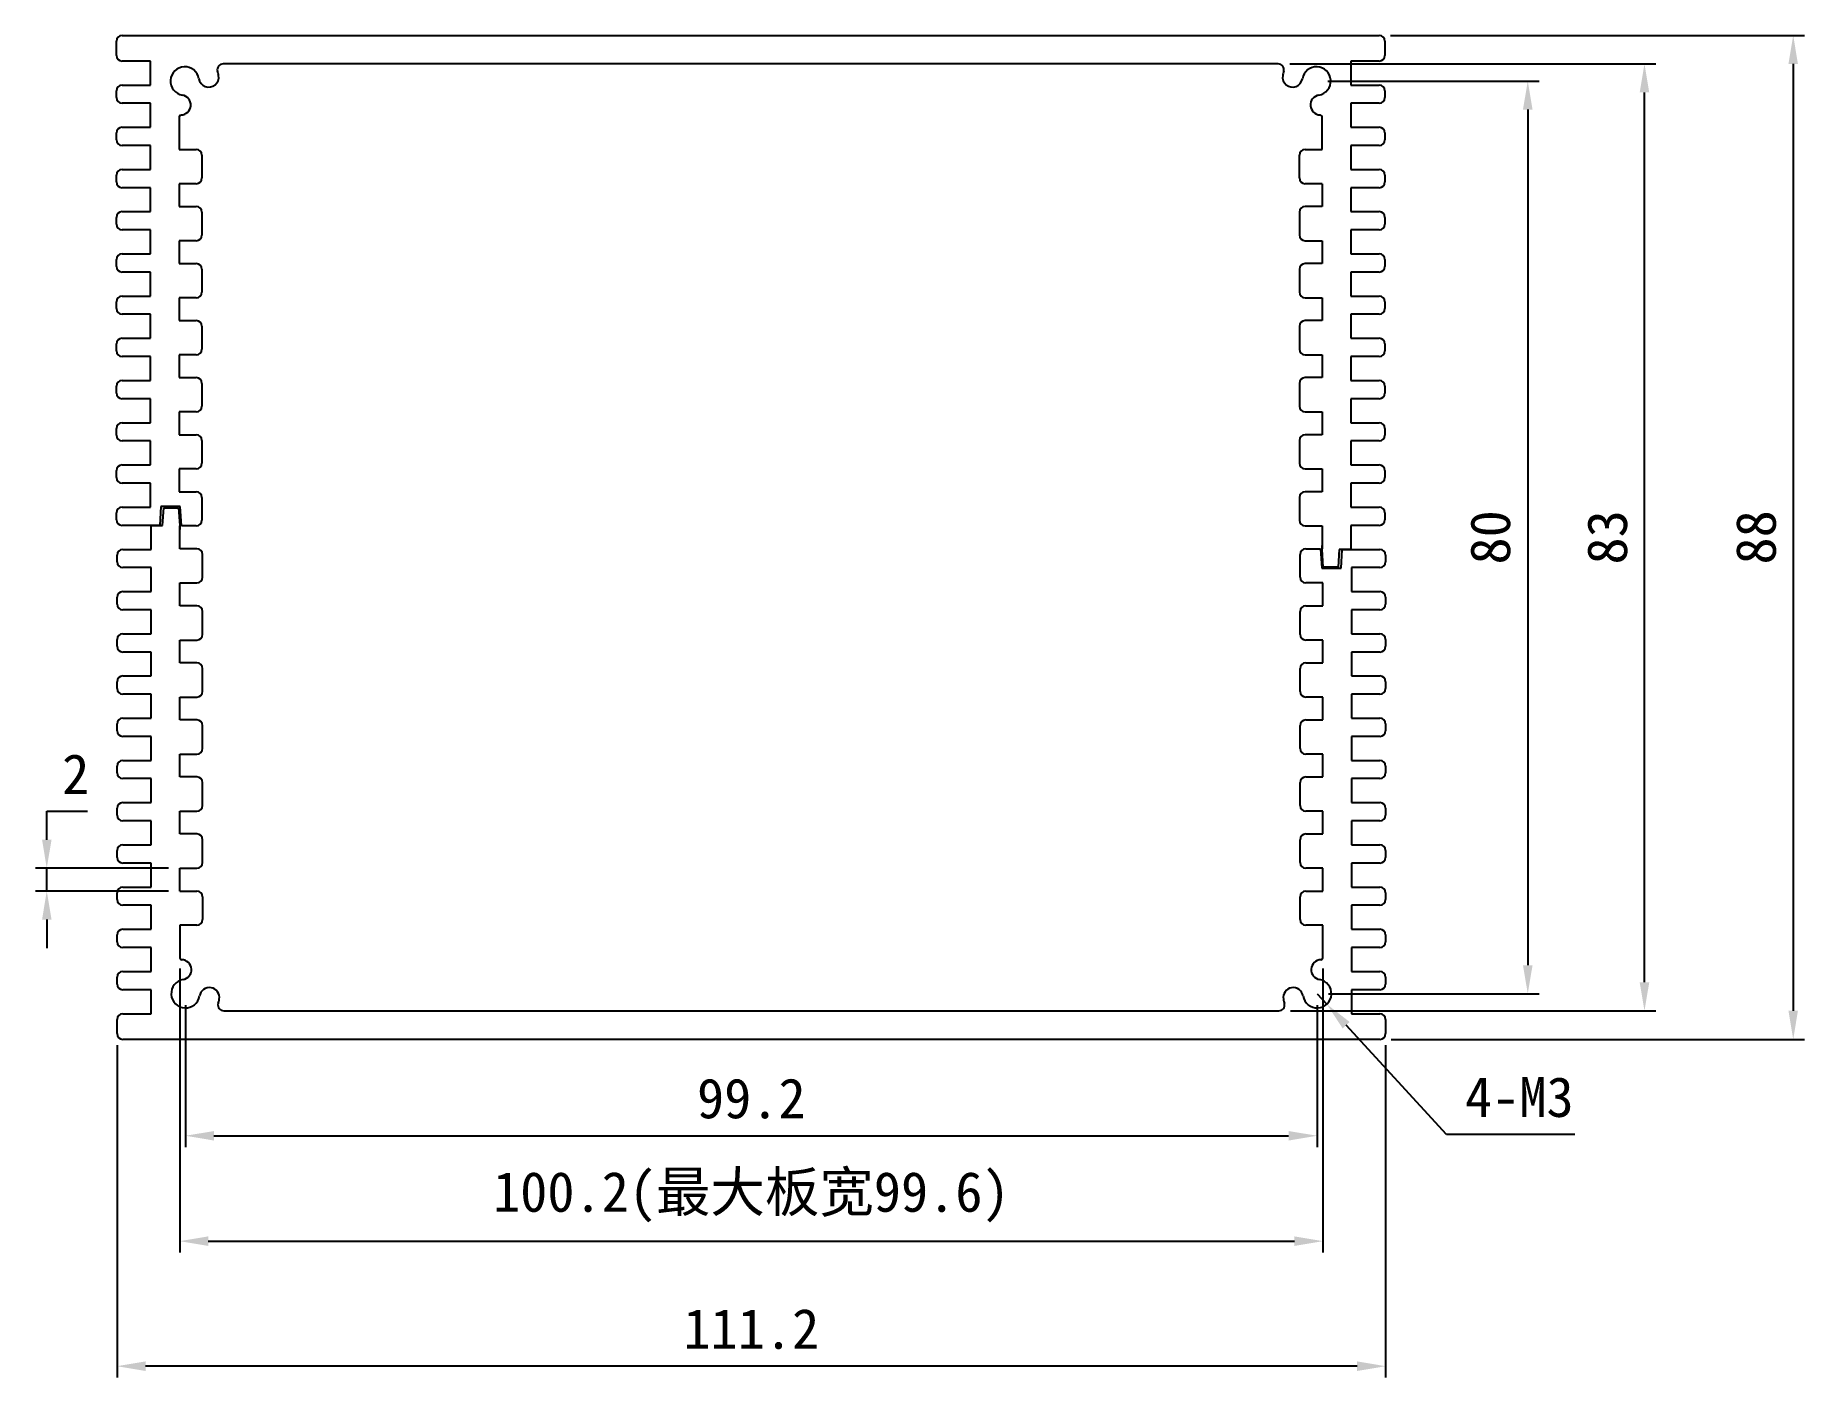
# Model space of a CAD drawing. Header units: inches. Extents: x -7 to 148, y -30 to 88.
import ezdxf

# ---------------------------------------------------------------- set-up
doc = ezdxf.new("R2010")
doc.units = ezdxf.units.IN
doc.header["$MEASUREMENT"] = 0
doc.layers.add('1', color=30, linetype='Continuous')
doc.styles.get("Standard").update_dxf_attribs({"font": 'simhei.ttf'})
doc.dimstyles.new('AM_ISO', dxfattribs={"dimtxt": 3.5, "dimasz": 2.5, "dimexe": 1, "dimexo": 1, "dimgap": 1.5, "dimtad": 1, "dimtoh": 1, "dimdec": 1, "dimdsep": 46, "dimtxsty": 'Standard', "dimcen": 0, "dimclrd": 256, "dimclre": 256, "dimclrt": 256, "dimadec": 0, "dimazin": 2, "dimtp": 0.1, "dimtm": 0.1, "dimtfac": 0.71, "dimtdec": 1, "dimtmove": 0, "dimatfit": 3, "dimfxl": 1, "dimlwd": -1, "dimlwe": -1, "dimarcsym": 0})

# ---------------------------------------------------------------- blocks, each defined once
blk = doc.blocks.new('*D2')
for p, q in [((111.7, 88), (147.99, 88)), ((146.99, 85.5), (146.99, 2.5)), ((111.76, 0), (147.99, 0))]:
    blk.add_line(p, q)
for points in [[(146.57, 85.5), (147.4, 85.5), (146.99, 88)], [(146.57, 2.5), (147.4, 2.5), (146.99, 0)]]:
    blk.add_solid(points)
at = {"layer": 'Defpoints', "color": 0}
for p in [(110.7, 88), (110.76, 0), (146.99, 0)]:
    blk.add_point(p, dxfattribs=at)
at = {"insert": (143.74, 44), "char_height": 3.5, "attachment_point": 5, "rotation": 90}
blk.add_mtext('88', dxfattribs=at)
blk = doc.blocks.new('*D3')
for p, q in [((0.06, -0.5), (0.06, -29.65)), ((111.26, -0.5), (111.26, -29.65)), ((108.76, -28.65), (2.56, -28.65))]:
    blk.add_line(p, q)
for points in [[(2.56, -28.23), (2.56, -29.07), (0.06, -28.65)], [(108.76, -28.23), (108.76, -29.07), (111.26, -28.65)]]:
    blk.add_solid(points)
at = {"layer": 'Defpoints', "color": 0}
for p in [(0.06, 0.5), (111.26, 0.5), (0.06, -28.65)]:
    blk.add_point(p, dxfattribs=at)
at = {"insert": (55.66, -25.4), "char_height": 3.5, "attachment_point": 5}
blk.add_mtext('111.2', dxfattribs=at)
blk = doc.blocks.new('*D5')
for p, q in [((-6.1, 17.5), (-6.1, 20)), ((-6.1, 20), (-2.53, 20)), ((4.56, 15), (-7.1, 15)), ((-6.1, 13), (-6.1, 15)), ((4.56, 13), (-7.1, 13)), ((-6.1, 10.5), (-6.1, 8))]:
    blk.add_line(p, q)
for points in [[(-6.51, 17.5), (-5.68, 17.5), (-6.1, 15)], [(-6.51, 10.5), (-5.68, 10.5), (-6.1, 13)]]:
    blk.add_solid(points)
at = {"layer": 'Defpoints', "color": 0}
for p in [(-6.1, 15), (5.56, 15), (5.56, 13)]:
    blk.add_point(p, dxfattribs=at)
at = {"insert": (-3.56, 23.25), "char_height": 3.5, "attachment_point": 5}
blk.add_mtext('2', dxfattribs=at)
blk = doc.blocks.new('*D6')
for p, q in [((102.85, 85.5), (134.95, 85.5)), ((133.95, 5), (133.95, 83)), ((102.91, 2.5), (134.95, 2.5))]:
    blk.add_line(p, q)
for points in [[(133.53, 83), (134.37, 83), (133.95, 85.5)], [(133.53, 5), (134.37, 5), (133.95, 2.5)]]:
    blk.add_solid(points)
at = {"layer": 'Defpoints', "color": 0}
for p in [(101.85, 85.5), (133.95, 85.5), (101.91, 2.5)]:
    blk.add_point(p, dxfattribs=at)
at = {"insert": (130.7, 44), "char_height": 3.5, "attachment_point": 5, "rotation": 90}
blk.add_mtext('83', dxfattribs=at)
blk = doc.blocks.new('*D7')
for p, q in [((105.26, 4), (106.11, 3.08)), ((116.61, -8.33), (107.8, 1.24)), ((127.86, -8.33), (116.61, -8.33))]:
    blk.add_line(p, q)
blk.add_solid([(108.11, 1.52), (107.49, 0.96), (106.11, 3.08)])
at = {"layer": 'Defpoints', "color": 0}
for p in [(105.26, 4), (106.11, 3.08)]:
    blk.add_point(p, dxfattribs=at)
at = {"insert": (122.98, -5.08), "char_height": 3.5, "attachment_point": 5}
blk.add_mtext('4-M3', dxfattribs=at)
blk = doc.blocks.new('*D9')
at = {"layer": '1'}
for p, q in [((5.56, 6.21), (5.56, -18.69)), ((105.76, 6.21), (105.76, -18.69)), ((8.06, -17.69), (103.26, -17.69))]:
    blk.add_line(p, q, dxfattribs=at)
for points in [[(8.06, -17.27), (8.06, -18.11), (5.56, -17.69)], [(103.26, -17.27), (103.26, -18.11), (105.76, -17.69)]]:
    blk.add_solid(points, dxfattribs=at)
at = {"layer": 'Defpoints', "color": 0}
for p in [(5.56, 7.21), (105.76, 7.21), (105.76, -17.69)]:
    blk.add_point(p, dxfattribs=at)
at = {"layer": '1', "insert": (55.66, -13.83), "char_height": 3.5, "attachment_point": 5}
blk.add_mtext('100.2(最大板宽99.6)', dxfattribs=at)
blk = doc.blocks.new('*D10')
for p, q in [((6.06, 3), (6.06, -9.45)), ((105.26, 3), (105.26, -9.45)), ((8.56, -8.45), (102.76, -8.45))]:
    blk.add_line(p, q)
for points in [[(8.56, -8.04), (8.56, -8.87), (6.06, -8.45)], [(102.76, -8.04), (102.76, -8.87), (105.26, -8.45)]]:
    blk.add_solid(points)
at = {"layer": 'Defpoints', "color": 0}
for p in [(6.06, 4), (105.26, 4), (105.26, -8.45)]:
    blk.add_point(p, dxfattribs=at)
at = {"insert": (55.66, -5.2), "char_height": 3.5, "attachment_point": 5}
blk.add_mtext('99.2', dxfattribs=at)
blk = doc.blocks.new('*D11')
for p, q in [((106.2, 84), (124.72, 84)), ((123.72, 81.5), (123.72, 6.5)), ((106.26, 4), (124.72, 4))]:
    blk.add_line(p, q)
for points in [[(123.3, 81.5), (124.14, 81.5), (123.72, 84)], [(123.3, 6.5), (124.14, 6.5), (123.72, 4)]]:
    blk.add_solid(points)
at = {"layer": 'Defpoints', "color": 0}
for p in [(105.2, 84), (105.26, 4), (123.72, 4)]:
    blk.add_point(p, dxfattribs=at)
at = {"insert": (120.45, 44), "char_height": 3.5, "attachment_point": 5, "rotation": 90}
blk.add_mtext('80', dxfattribs=at)

msp = doc.modelspace()

# ---------------------------------------------------------------- linework, layer by layer
for p, q in [((0, 86.25), (0, 87.5)), ((0.5, 88), (110.7, 88)), ((111.2, 87.5), (111.2, 86.25)), ((3, 85.75), (0.5, 85.75)), ((3, 83.65), (3, 85.75)), ((101.85, 85.5), (9.35, 85.5)), ((110.7, 85.75), (108.2, 85.75)), ((108.2, 85.75), (108.2, 83.65)), ((0, 82.55), (0, 83.15)), ((0.5, 83.65), (3, 83.65)), ((108.2, 83.65), (110.7, 83.65)), ((111.2, 83.15), (111.2, 82.55)), ((3, 82.05), (0.5, 82.05)), ((3, 79.95), (3, 82.05)), ((5.5, 80.79), (5.5, 78)), ((105.7, 78), (105.7, 80.79)), ((110.7, 82.05), (108.2, 82.05)), ((108.2, 82.05), (108.2, 79.95)), ((0, 78.85), (0, 79.45)), ((0.5, 79.95), (3, 79.95)), ((108.2, 79.95), (110.7, 79.95)), ((111.2, 79.45), (111.2, 78.85)), ((3, 78.35), (0.5, 78.35)), ((3, 76.25), (3, 78.35)), ((5.5, 78), (7, 78)), ((104.2, 78), (105.7, 78)), ((110.7, 78.35), (108.2, 78.35)), ((108.2, 78.35), (108.2, 76.25)), ((0.5, 76.25), (3, 76.25)), ((7.5, 77.5), (7.5, 75.5)), ((103.7, 75.5), (103.7, 77.5)), ((108.2, 76.25), (110.7, 76.25)), ((0, 75.15), (0, 75.75)), ((3, 74.65), (0.5, 74.65)), ((3, 72.55), (3, 74.65)), ((7, 75), (5.5, 75)), ((5.5, 75), (5.5, 73)), ((105.7, 75), (104.2, 75)), ((105.7, 75), (105.7, 73)), ((110.7, 74.65), (108.2, 74.65)), ((108.2, 74.65), (108.2, 72.55)), ((111.2, 75.75), (111.2, 75.15)), ((5.5, 73), (7, 73)), ((105.7, 73), (104.2, 73)), ((0, 71.45), (0, 72.05)), ((0.5, 72.55), (3, 72.55)), ((7.5, 72.5), (7.5, 70.5)), ((103.7, 72.5), (103.7, 70.5)), ((108.2, 72.55), (110.7, 72.55)), ((111.2, 72.05), (111.2, 71.45)), ((3, 70.95), (0.5, 70.95)), ((3, 68.85), (3, 70.95)), ((7, 70), (5.5, 70)), ((5.5, 70), (5.5, 68)), ((104.2, 70), (105.7, 70)), ((105.7, 70), (105.7, 68)), ((110.7, 70.95), (108.2, 70.95)), ((108.2, 70.95), (108.2, 68.85)), ((0, 67.75), (0, 68.35)), ((0.5, 68.85), (3, 68.85)), ((108.2, 68.85), (110.7, 68.85)), ((111.2, 68.35), (111.2, 67.75)), ((3, 67.25), (0.5, 67.25)), ((3, 65.15), (3, 67.25)), ((5.5, 68), (7, 68)), ((7.5, 67.5), (7.5, 65.5)), ((103.7, 67.5), (103.7, 65.5)), ((105.7, 68), (104.2, 68)), ((110.7, 67.25), (108.2, 67.25)), ((108.2, 67.25), (108.2, 65.15)), ((0.5, 65.15), (3, 65.15)), ((108.2, 65.15), (110.7, 65.15)), ((0, 64.05), (0, 64.65)), ((7, 65), (5.5, 65)), ((5.5, 65), (5.5, 63)), ((104.2, 65), (105.7, 65)), ((105.7, 65), (105.7, 63)), ((111.2, 64.65), (111.2, 64.05)), ((3, 63.55), (0.5, 63.55)), ((3, 61.45), (3, 63.55)), ((5.5, 63), (7, 63)), ((7.5, 62.5), (7.5, 60.5)), ((103.7, 62.5), (103.7, 60.5)), ((105.7, 63), (104.2, 63)), ((110.7, 63.55), (108.2, 63.55)), ((108.2, 63.55), (108.2, 61.45)), ((0, 60.35), (0, 60.95)), ((0.5, 61.45), (3, 61.45)), ((108.2, 61.45), (110.7, 61.45)), ((111.2, 60.95), (111.2, 60.35)), ((3, 59.85), (0.5, 59.85)), ((3, 57.75), (3, 59.85)), ((7, 60), (5.5, 60)), ((5.5, 60), (5.5, 58)), ((104.2, 60), (105.7, 60)), ((105.7, 60), (105.7, 58)), ((110.7, 59.85), (108.2, 59.85)), ((108.2, 59.85), (108.2, 57.75)), ((0.5, 57.75), (3, 57.75)), ((5.5, 58), (7, 58)), ((7.5, 57.5), (7.5, 55.5)), ((103.7, 57.5), (103.7, 55.5)), ((105.7, 58), (104.2, 58)), ((108.2, 57.75), (110.7, 57.75)), ((0, 56.65), (0, 57.25)), ((3, 56.15), (0.5, 56.15)), ((3, 54.05), (3, 56.15)), ((110.7, 56.15), (108.2, 56.15)), ((108.2, 56.15), (108.2, 54.05)), ((111.2, 57.25), (111.2, 56.65)), ((7, 55), (5.5, 55)), ((5.5, 55), (5.5, 53)), ((104.2, 55), (105.7, 55)), ((105.7, 55), (105.7, 53)), ((0, 52.95), (0, 53.55)), ((0.5, 54.05), (3, 54.05)), ((5.5, 53), (7, 53)), ((105.7, 53), (104.2, 53)), ((108.2, 54.05), (110.7, 54.05)), ((111.2, 53.55), (111.2, 52.95)), ((3, 52.45), (0.5, 52.45)), ((3, 50.35), (3, 52.45)), ((7.5, 52.5), (7.5, 50.5)), ((103.7, 52.5), (103.7, 50.5)), ((110.7, 52.45), (108.2, 52.45)), ((108.2, 52.45), (108.2, 50.35)), ((0, 49.25), (0, 49.85)), ((0.5, 50.35), (3, 50.35)), ((7, 50), (5.5, 50)), ((5.5, 50), (5.5, 48)), ((104.2, 50), (105.7, 50)), ((105.7, 50), (105.7, 48)), ((108.2, 50.35), (110.7, 50.35)), ((111.2, 49.85), (111.2, 49.25)), ((3, 48.75), (0.5, 48.75)), ((3, 46.65), (3, 48.75)), ((110.7, 48.75), (108.2, 48.75)), ((108.2, 48.75), (108.2, 46.65)), ((0.5, 46.65), (3, 46.65)), ((3.9, 46.7), (3.8, 45.05)), ((5.6, 46.7), (3.9, 46.7)), ((4.06, 45.05), (4.16, 46.6)), ((4.16, 46.6), (5.46, 46.6)), ((5.46, 46.6), (5.56, 45.05)), ((5.5, 48), (7, 48)), ((5.7, 45), (5.6, 46.7)), ((7.5, 47.5), (7.5, 45.5)), ((103.7, 47.5), (103.7, 45.5)), ((105.7, 48), (104.2, 48)), ((108.2, 46.65), (110.7, 46.65)), ((0, 45.55), (0, 46.15)), ((3.8, 45.05), (0.5, 45.05)), ((3.06, 42.95), (3.06, 45.05)), ((3.06, 45.05), (4.06, 45.05)), ((5.56, 45.05), (5.56, 44.7)), ((5.56, 43), (5.56, 45)), ((7, 45), (5.7, 45)), ((104.2, 45), (105.7, 45)), ((105.7, 45), (105.7, 43)), ((110.7, 45.05), (108.2, 45.05)), ((108.2, 45.05), (108.2, 42.95)), ((111.2, 46.15), (111.2, 45.55)), ((0.06, 41.85), (0.06, 42.45)), ((0.56, 42.95), (3.06, 42.95)), ((7.06, 43), (5.56, 43)), ((7.56, 40.5), (7.56, 42.5)), ((103.76, 40.5), (103.76, 42.5)), ((104.26, 43), (105.56, 43)), ((105.56, 43), (105.66, 41.3)), ((105.7, 42.95), (105.7, 43.3)), ((105.8, 41.4), (105.7, 42.95)), ((107.2, 42.95), (107.1, 41.4)), ((108.2, 42.95), (107.2, 42.95)), ((107.36, 41.3), (107.46, 42.95)), ((107.46, 42.95), (110.76, 42.95)), ((111.26, 42.45), (111.26, 41.85)), ((3.06, 41.35), (0.56, 41.35)), ((3.06, 39.25), (3.06, 41.35)), ((105.66, 41.3), (107.36, 41.3)), ((107.1, 41.4), (105.8, 41.4)), ((110.76, 41.35), (108.26, 41.35)), ((108.26, 41.35), (108.26, 39.25)), ((0.56, 39.25), (3.06, 39.25)), ((5.56, 38), (5.56, 40)), ((5.56, 40), (7.06, 40)), ((105.76, 40), (104.26, 40)), ((105.76, 38), (105.76, 40)), ((108.26, 39.25), (110.76, 39.25)), ((0.06, 38.15), (0.06, 38.75)), ((3.06, 37.65), (0.56, 37.65)), ((3.06, 35.55), (3.06, 37.65)), ((7.06, 38), (5.56, 38)), ((7.56, 35.5), (7.56, 37.5)), ((103.76, 35.5), (103.76, 37.5)), ((104.26, 38), (105.76, 38)), ((110.76, 37.65), (108.26, 37.65)), ((108.26, 37.65), (108.26, 35.55)), ((111.26, 38.75), (111.26, 38.15)), ((0.06, 34.45), (0.06, 35.05)), ((0.56, 35.55), (3.06, 35.55)), ((5.56, 33), (5.56, 35)), ((5.56, 35), (7.06, 35)), ((105.76, 35), (104.26, 35)), ((105.76, 33), (105.76, 35)), ((108.26, 35.55), (110.76, 35.55)), ((111.26, 35.05), (111.26, 34.45)), ((3.06, 33.95), (0.56, 33.95)), ((3.06, 31.85), (3.06, 33.95)), ((7.06, 33), (5.56, 33)), ((104.26, 33), (105.76, 33)), ((110.76, 33.95), (108.26, 33.95)), ((108.26, 33.95), (108.26, 31.85)), ((0.06, 30.75), (0.06, 31.35)), ((0.56, 31.85), (3.06, 31.85)), ((7.56, 30.5), (7.56, 32.5)), ((103.76, 30.5), (103.76, 32.5)), ((108.26, 31.85), (110.76, 31.85)), ((111.26, 31.35), (111.26, 30.75)), ((3.06, 30.25), (0.56, 30.25)), ((3.06, 28.15), (3.06, 30.25)), ((5.56, 28), (5.56, 30)), ((5.56, 30), (7.06, 30)), ((105.76, 30), (104.26, 30)), ((105.76, 28), (105.76, 30)), ((110.76, 30.25), (108.26, 30.25)), ((108.26, 30.25), (108.26, 28.15)), ((0.56, 28.15), (3.06, 28.15)), ((7.06, 28), (5.56, 28)), ((104.26, 28), (105.76, 28)), ((108.26, 28.15), (110.76, 28.15)), ((0.06, 27.05), (0.06, 27.65)), ((3.06, 26.55), (0.56, 26.55)), ((3.06, 24.45), (3.06, 26.55)), ((7.56, 25.5), (7.56, 27.5)), ((103.76, 25.5), (103.76, 27.5)), ((110.76, 26.55), (108.26, 26.55)), ((108.26, 26.55), (108.26, 24.45)), ((111.26, 27.65), (111.26, 27.05)), ((5.56, 23), (5.56, 25)), ((5.56, 25), (7.06, 25)), ((105.76, 25), (104.26, 25)), ((105.76, 23), (105.76, 25)), ((0.06, 23.35), (0.06, 23.95)), ((0.56, 24.45), (3.06, 24.45)), ((108.26, 24.45), (110.76, 24.45)), ((111.26, 23.95), (111.26, 23.35)), ((3.06, 22.85), (0.56, 22.85)), ((3.06, 20.75), (3.06, 22.85)), ((7.06, 23), (5.56, 23)), ((7.56, 20.5), (7.56, 22.5)), ((103.76, 20.5), (103.76, 22.5)), ((104.26, 23), (105.76, 23)), ((110.76, 22.85), (108.26, 22.85)), ((108.26, 22.85), (108.26, 20.75)), ((0.06, 19.65), (0.06, 20.25)), ((0.56, 20.75), (3.06, 20.75)), ((108.26, 20.75), (110.76, 20.75)), ((111.26, 20.25), (111.26, 19.65)), ((3.06, 19.15), (0.56, 19.15)), ((3.06, 17.05), (3.06, 19.15)), ((5.56, 18), (5.56, 20)), ((5.56, 20), (7.06, 20)), ((105.76, 20), (104.26, 20)), ((105.76, 18), (105.76, 20)), ((110.76, 19.15), (108.26, 19.15)), ((108.26, 19.15), (108.26, 17.05)), ((7.06, 18), (5.56, 18)), ((7.56, 15.5), (7.56, 17.5)), ((103.76, 15.5), (103.76, 17.5)), ((104.26, 18), (105.76, 18)), ((0.06, 15.95), (0.06, 16.55)), ((0.56, 17.05), (3.06, 17.05)), ((108.26, 17.05), (110.76, 17.05)), ((111.26, 16.55), (111.26, 15.95)), ((3.06, 15.45), (0.56, 15.45)), ((3.06, 13.35), (3.06, 15.45)), ((5.56, 13), (5.56, 15)), ((5.56, 15), (7.06, 15)), ((105.76, 15), (104.26, 15)), ((105.76, 13), (105.76, 15)), ((110.76, 15.45), (108.26, 15.45)), ((108.26, 15.45), (108.26, 13.35)), ((0.06, 12.25), (0.06, 12.85)), ((0.56, 13.35), (3.06, 13.35)), ((5.56, 13), (7.06, 13)), ((7.56, 12.5), (7.56, 10.5)), ((103.76, 10.5), (103.76, 12.5)), ((104.26, 13), (105.76, 13)), ((108.26, 13.35), (110.76, 13.35)), ((111.26, 12.85), (111.26, 12.25)), ((3.06, 11.75), (0.56, 11.75)), ((3.06, 9.65), (3.06, 11.75)), ((110.76, 11.75), (108.26, 11.75)), ((108.26, 11.75), (108.26, 9.65)), ((0.56, 9.65), (3.06, 9.65)), ((7.06, 10), (5.56, 10)), ((5.56, 10), (5.56, 7.21)), ((105.76, 10), (104.26, 10)), ((105.76, 7.21), (105.76, 10)), ((108.26, 9.65), (110.76, 9.65)), ((0.06, 8.55), (0.06, 9.15)), ((3.06, 8.05), (0.56, 8.05)), ((3.06, 5.95), (3.06, 8.05)), ((110.76, 8.05), (108.26, 8.05)), ((108.26, 8.05), (108.26, 5.95)), ((111.26, 9.15), (111.26, 8.55)), ((0.06, 4.85), (0.06, 5.45)), ((0.56, 5.95), (3.06, 5.95)), ((108.26, 5.95), (110.76, 5.95)), ((111.26, 5.45), (111.26, 4.85)), ((3.06, 4.35), (0.56, 4.35)), ((3.06, 2.25), (3.06, 4.35)), ((110.76, 4.35), (108.26, 4.35)), ((108.26, 4.35), (108.26, 2.25)), ((0.06, 0.5), (0.06, 1.75)), ((0.56, 2.25), (3.06, 2.25)), ((9.41, 2.5), (101.91, 2.5)), ((108.26, 2.25), (110.76, 2.25)), ((111.26, 1.75), (111.26, 0.5)), ((110.76, 0), (0.56, 0))]:
    msp.add_line(p, q)
for centre, radius, start, end in [((0.5, 87.5), 0.5, 90, 180), ((110.7, 87.5), 0.5, 0, 90), ((0.5, 86.25), 0.5, 180, 270), ((9.35, 85), 0.5, 90, 196.6015), ((101.85, 85), 0.5, 343.3985, 90), ((110.7, 86.25), 0.5, 270, 0), ((6, 84), 1.25, 9.3157, 260.4747), ((8.1, 84.34), 0.875, 189.3157, 9.3157), ((6, 84), 3, 9.3157, 16.6015), ((103.1, 84.34), 0.875, 170.6843, 350.6843), ((105.2, 84), 3, 163.3985, 170.6843), ((105.2, 84), 1.25, 279.5253, 170.6843), ((0.5, 83.15), 0.5, 90, 180), ((0.5, 82.55), 0.5, 180, 270), ((5.65, 81.9), 0.875, 271.5775, 80.4747), ((105.55, 81.9), 0.875, 99.5253, 268.4225), ((110.7, 83.15), 0.5, 0, 90), ((110.7, 82.55), 0.5, 270, 0), ((5.75, 80.79), 0.25, 108.074, 180), ((105.45, 80.79), 0.25, 0, 71.926), ((0.5, 79.45), 0.5, 90, 180), ((110.7, 79.45), 0.5, 0, 90), ((0.5, 78.85), 0.5, 180, 270), ((7, 77.5), 0.5, 0, 90), ((104.2, 77.5), 0.5, 90, 180), ((110.7, 78.85), 0.5, 270, 0), ((0.5, 75.75), 0.5, 90, 180), ((110.7, 75.75), 0.5, 0, 90), ((0.5, 75.15), 0.5, 180, 270), ((7, 75.5), 0.5, 270, 0), ((104.2, 75.5), 0.5, 180, 270), ((110.7, 75.15), 0.5, 270, 0), ((7, 72.5), 0.5, 0, 90), ((104.2, 72.5), 0.5, 90, 180), ((0.5, 72.05), 0.5, 90, 180), ((0.5, 71.45), 0.5, 180, 270), ((110.7, 72.05), 0.5, 0, 90), ((110.7, 71.45), 0.5, 270, 0), ((7, 70.5), 0.5, 270, 0), ((104.2, 70.5), 0.5, 180, 270), ((0.5, 68.35), 0.5, 90, 180), ((110.7, 68.35), 0.5, 0, 90), ((0.5, 67.75), 0.5, 180, 270), ((7, 67.5), 0.5, 0, 90), ((104.2, 67.5), 0.5, 90, 180), ((110.7, 67.75), 0.5, 270, 0), ((0.5, 64.65), 0.5, 90, 180), ((7, 65.5), 0.5, 270, 0), ((104.2, 65.5), 0.5, 180, 270), ((110.7, 64.65), 0.5, 0, 90), ((0.5, 64.05), 0.5, 180, 270), ((110.7, 64.05), 0.5, 270, 0), ((7, 62.5), 0.5, 0, 90), ((104.2, 62.5), 0.5, 90, 180), ((0.5, 60.95), 0.5, 90, 180), ((7, 60.5), 0.5, 270, 0), ((104.2, 60.5), 0.5, 180, 270), ((110.7, 60.95), 0.5, 0, 90), ((0.5, 60.35), 0.5, 180, 270), ((110.7, 60.35), 0.5, 270, 0), ((0.5, 57.25), 0.5, 90, 180), ((7, 57.5), 0.5, 0, 90), ((104.2, 57.5), 0.5, 90, 180), ((110.7, 57.25), 0.5, 0, 90), ((0.5, 56.65), 0.5, 180, 270), ((110.7, 56.65), 0.5, 270, 0), ((7, 55.5), 0.5, 270, 0), ((104.2, 55.5), 0.5, 180, 270), ((0.5, 53.55), 0.5, 90, 180), ((0.5, 52.95), 0.5, 180, 270), ((7, 52.5), 0.5, 0, 90), ((104.2, 52.5), 0.5, 90, 180), ((110.7, 53.55), 0.5, 0, 90), ((110.7, 52.95), 0.5, 270, 360), ((0.5, 49.85), 0.5, 90, 180), ((7, 50.5), 0.5, 270, 0), ((104.2, 50.5), 0.5, 180, 270), ((110.7, 49.85), 0.5, 0, 90), ((0.5, 49.25), 0.5, 180, 270), ((110.7, 49.25), 0.5, 270, 0), ((0.5, 46.15), 0.5, 90, 180), ((7, 47.5), 0.5, 0, 90), ((104.2, 47.5), 0.5, 90, 180), ((110.7, 46.15), 0.5, 0, 90), ((0.5, 45.55), 0.5, 180, 270), ((7, 45.5), 0.5, 270, 0), ((104.2, 45.5), 0.5, 180, 270), ((110.7, 45.55), 0.5, 270, 0), ((0.56, 42.45), 0.5, 90, 180), ((7.06, 42.5), 0.5, 0, 90), ((104.26, 42.5), 0.5, 90, 180), ((110.76, 42.45), 0.5, 0, 90), ((0.56, 41.85), 0.5, 180, 270), ((7.06, 40.5), 0.5, 270, 0), ((104.26, 40.5), 0.5, 180, 270), ((110.76, 41.85), 0.5, 270, 360), ((0.56, 38.75), 0.5, 90, 180), ((110.76, 38.75), 0.5, 360, 90), ((0.56, 38.15), 0.5, 180, 270), ((7.06, 37.5), 0.5, 0, 90), ((104.26, 37.5), 0.5, 90, 180), ((110.76, 38.15), 0.5, 270, 0), ((0.56, 35.05), 0.5, 90, 180), ((0.56, 34.45), 0.5, 180, 270), ((7.06, 35.5), 0.5, 270, 0), ((104.26, 35.5), 0.5, 180, 270), ((110.76, 35.05), 0.5, 0, 90), ((110.76, 34.45), 0.5, 270, 0), ((7.06, 32.5), 0.5, 0, 90), ((104.26, 32.5), 0.5, 90, 180), ((0.56, 31.35), 0.5, 90, 180), ((110.76, 31.35), 0.5, 0, 90), ((0.56, 30.75), 0.5, 180, 270), ((7.06, 30.5), 0.5, 270, 360), ((104.26, 30.5), 0.5, 180, 270), ((110.76, 30.75), 0.5, 270, 0), ((0.56, 27.65), 0.5, 90, 180), ((7.06, 27.5), 0.5, 0, 90), ((104.26, 27.5), 0.5, 90, 180), ((110.76, 27.65), 0.5, 0, 90), ((0.56, 27.05), 0.5, 180, 270), ((110.76, 27.05), 0.5, 270, 0), ((7.06, 25.5), 0.5, 270, 0), ((104.26, 25.5), 0.5, 180, 270), ((0.56, 23.95), 0.5, 90, 180), ((0.56, 23.35), 0.5, 180, 270), ((110.76, 23.95), 0.5, 0, 90), ((110.76, 23.35), 0.5, 270, 0), ((7.06, 22.5), 0.5, 0, 90), ((104.26, 22.5), 0.5, 90, 180), ((0.56, 20.25), 0.5, 90, 180), ((7.06, 20.5), 0.5, 270, 0), ((104.26, 20.5), 0.5, 180, 270), ((110.76, 20.25), 0.5, 0, 90), ((0.56, 19.65), 0.5, 180, 270), ((110.76, 19.65), 0.5, 270, 0), ((7.06, 17.5), 0.5, 0, 90), ((104.26, 17.5), 0.5, 90, 180), ((0.56, 16.55), 0.5, 90, 180), ((0.56, 15.95), 0.5, 180, 270), ((110.76, 16.55), 0.5, 0, 90), ((110.76, 15.95), 0.5, 270, 0), ((7.06, 15.5), 0.5, 270, 0), ((104.26, 15.5), 0.5, 180, 270), ((0.56, 12.85), 0.5, 90, 180), ((7.06, 12.5), 0.5, 0, 90), ((104.26, 12.5), 0.5, 90, 180), ((110.76, 12.85), 0.5, 0, 90), ((0.56, 12.25), 0.5, 180, 270), ((110.76, 12.25), 0.5, 270, 0), ((0.56, 9.15), 0.5, 90, 180), ((7.06, 10.5), 0.5, 270, 0), ((104.26, 10.5), 0.5, 180, 270), ((110.76, 9.15), 0.5, 0, 90), ((0.56, 8.55), 0.5, 180, 270), ((110.76, 8.55), 0.5, 270, 0), ((5.81, 7.21), 0.25, 180, 251.926), ((5.71, 6.1), 0.875, 279.5253, 88.4225), ((105.61, 6.1), 0.875, 91.5775, 260.4747), ((105.51, 7.21), 0.25, 288.074, 0), ((0.56, 5.45), 0.5, 90, 180), ((0.56, 4.85), 0.5, 180, 270), ((6.06, 4), 1.25, 99.5253, 350.6843), ((105.26, 4), 1.25, 189.3157, 80.4747), ((110.76, 5.45), 0.5, 0, 90), ((110.76, 4.85), 0.5, 270, 0), ((8.16, 3.66), 0.875, 350.6843, 170.6843), ((9.41, 3), 0.5, 163.3985, 270), ((6.06, 4), 3, 343.3985, 350.6843), ((101.91, 3), 0.5, 270, 16.6015), ((103.16, 3.66), 0.875, 9.3157, 189.3157), ((105.26, 4), 3, 189.3157, 196.6015), ((0.56, 1.75), 0.5, 90, 180), ((110.76, 1.75), 0.5, 360, 90), ((0.56, 0.5), 0.5, 180, 270), ((110.76, 0.5), 0.5, 270, 0)]:
    msp.add_arc(centre, radius, start, end)

# ---------------------------------------------------------------- dimensions: what is measured, and where the dimension line sits
for base, p1, p2, picture, middle in [((146.99, 0), (110.7, 88), (110.76, 0), '*D2', (143.74, 44)), ((133.95, 85.5), (101.91, 2.5), (101.85, 85.5), '*D6', (130.7, 44)), ((123.72, 4), (105.2, 84), (105.26, 4), '*D11', (120.45, 44)), ((-6.1, 15), (5.56, 13), (5.56, 15), '*D5', (-3.56, 23.25))]:
    dim = msp.add_linear_dim(base=base, p1=p1, p2=p2, angle=90, dimstyle='AM_ISO')
    dim.commit()
    dim.dimension.update_dxf_attribs({"geometry": picture, "text_midpoint": middle})
dim = msp.add_linear_dim(base=(105.26, -8.45), p1=(6.06, 4), p2=(105.26, 4), dimstyle='AM_ISO')
dim.commit()
dim.dimension.update_dxf_attribs({"geometry": '*D10', "text_midpoint": (55.66, -5.2)})
dim = msp.add_radius_dim(center=(105.26, 4), mpoint=(106.11, 3.08), text='4-M3', dimstyle='AM_ISO')
dim.commit()
dim.dimension.update_dxf_attribs({"geometry": '*D7', "text_midpoint": (122.98, -8.33), "dimtype": 164})
dim = msp.add_linear_dim(base=(0.06, -28.65), p1=(111.26, 0.5), p2=(0.06, 0.5), dimstyle='AM_ISO')
dim.commit()
dim.dimension.update_dxf_attribs({"geometry": '*D3', "text_midpoint": (55.66, -28.65), "dimtype": 160})
at = {"layer": '1'}
dim = msp.add_linear_dim(base=(105.76, -17.69), p1=(5.56, 7.21), p2=(105.76, 7.21), text='<>(最大板宽99.6)', dimstyle='AM_ISO', dxfattribs=at)
dim.commit()
dim.dimension.update_dxf_attribs({"geometry": '*D9', "text_midpoint": (55.66, -17.69), "dimtype": 160})

doc.saveas('drawing.dxf')
